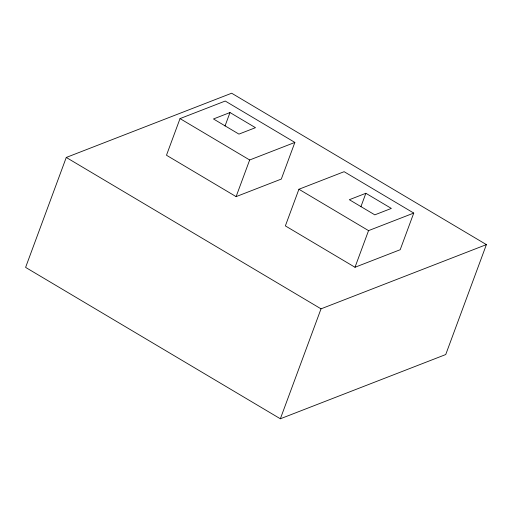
<?xml version="1.0" encoding="UTF-8"?>
<svg xmlns="http://www.w3.org/2000/svg" width="512" height="512" viewBox="0 0 512 512"><rect width="100%" height="100%" fill="white"/><g stroke="black" fill="none" stroke-linecap="round" stroke-linejoin="round"><path stroke-width="0.77" d="M66.266 157.453L25.6 267.392L280.352 418.778L445.734 354.547L486.4 244.608L231.648 93.222L66.266 157.453L321.024 308.838L486.4 244.608M180.032 118.598L166.477 155.245L236.109 196.627L281.312 179.072L294.867 142.426L225.235 101.043L180.032 118.598L249.664 159.981L294.867 142.426M225.024 126.003L230.003 112.544L255.475 127.68L238.938 134.106L213.466 118.97L230.003 112.544M236.109 196.627L249.664 159.981M298.918 189.248L285.363 225.894L354.995 267.27L400.198 249.715L413.754 213.069L344.122 171.693L298.918 189.248L368.55 230.624L413.754 213.069M280.352 418.778L321.024 308.838M360.89 206.746L365.869 193.286L391.347 208.422L374.81 214.848L349.331 199.706L365.869 193.286M354.995 267.27L368.55 230.624"/></g></svg>
